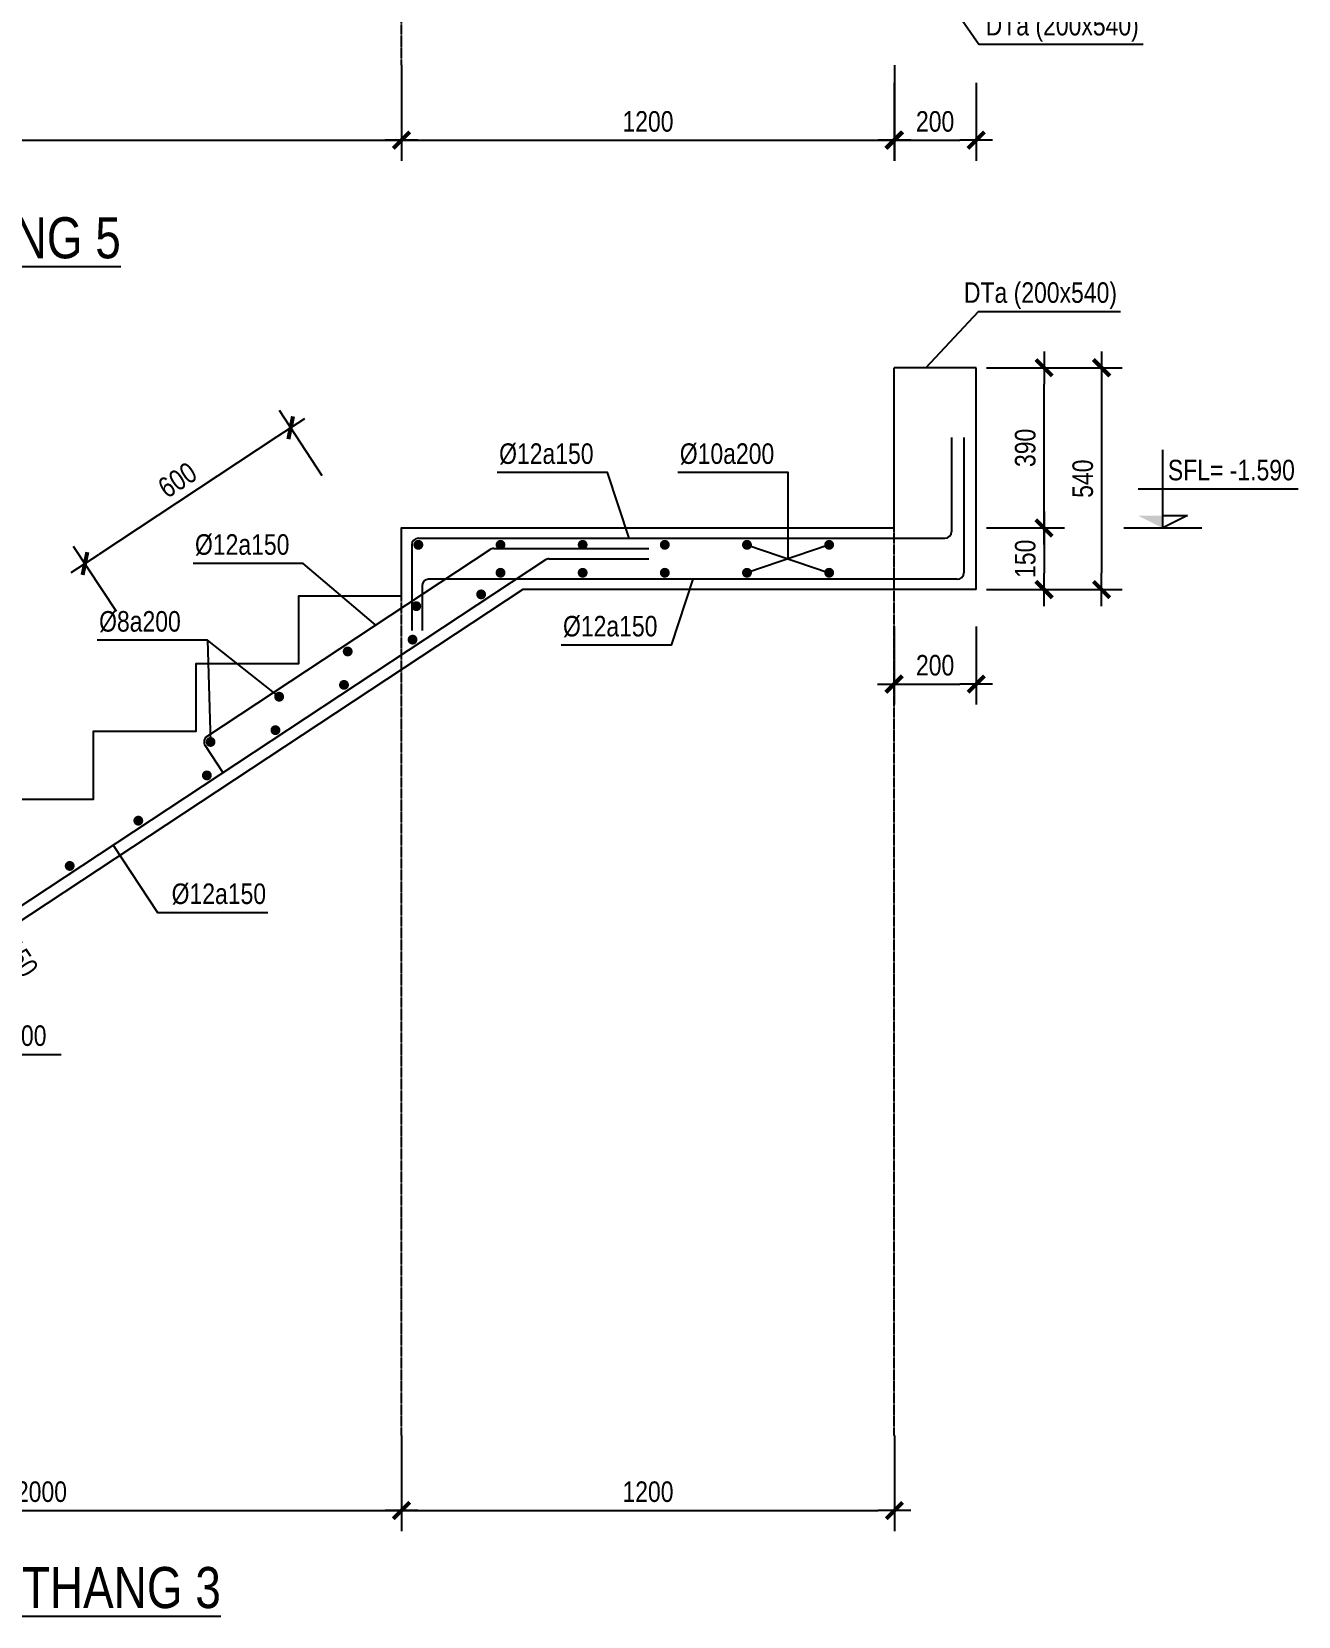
# Model space of a CAD drawing. Header units: millimetres. Extents: x 379264 to 1158416, y -283062 to 356890.
# Drawn here: x 1140773 to 1148482, y -22315 to -12671 of the extents above; entities that cross this region are included whole.
import ezdxf
from ezdxf.enums import TextEntityAlignment as Align

# ---------------------------------------------------------------- set-up
doc = ezdxf.new("R2010")
doc.units = ezdxf.units.MM
doc.linetypes.add('CENTER', pattern=[2, 1.25, -0.25, 0.25, -0.25])
for name, color, linetype in [('01PM. TEXT A', 3, 'Continuous'), ('02PM. TEXT B', 4, 'Continuous'), ('04PM. THIN', 7, 'Continuous'), ('05PM. FRAME', 4, 'Continuous'), ('08PM. SSS X', 6, 'Continuous'), ('11PM. DIM', 2, 'Continuous'), ('12PM. GRID', 8, 'CENTER'), ('CHI TIET THANG SAN VUON$0$Number Step', 94, 'Continuous')]:
    doc.layers.add(name, color=color, linetype=linetype)
doc.styles.add('[PMDC2013]STYLE', font='arial.ttf', dxfattribs={"width": 0.8})
doc.dimstyles.new('20', dxfattribs={"dimtxt": 250, "dimasz": 200, "dimexe": 250, "dimexo": 0, "dimgap": 100, "dimtad": 1, "dimdec": 0, "dimlfac": 0.2, "dimzin": 0, "dimdsep": 46, "dimtxsty": '[PMDC2013]STYLE', "dimblk": 'TICK', "dimcen": 0, "dimdle": 300, "dimclrd": 2, "dimclre": 2, "dimclrt": 4, "dimadec": 0, "dimazin": 0, "dimtfac": 0.004, "dimtdec": 0, "dimtix": 1, "dimtmove": 2, "dimatfit": 3, "dimldrblk": 'TICK', "dimfxl": 1, "dimtvp": 0.8, "dimtolj": 1, "dimtzin": 0, "dimarcsym": 0})

# ---------------------------------------------------------------- blocks, each defined once
blk = doc.blocks.new('TICK')
at = {"color": 0, "linetype": 'ByBlock'}
blk.add_line((1, 0), (-1, 0), dxfattribs=at)
at = {"color": 7, "linetype": 'ByBlock', "const_width": 0.25}
blk.add_lwpolyline([(-0.5, -0.5), (0.5, 0.5)], dxfattribs=at)
blk = doc.blocks.new('*D1348')
at = {"layer": '11PM. DIM', "color": 2, "lineweight": -2, "ltscale": 0.3, "transparency": 16777216}
for p, q in [((727375, -337870), (728189, -337333)), ((728283, -337930), (728090, -337638)), ((727788, -338496), (728602, -337959))]:
    blk.add_line(p, q, dxfattribs=at)
at = {"layer": 'Defpoints', "color": 0, "ltscale": 0.3, "transparency": 16777216}
for p in [(727980, -337471), (727375, -337870), (727788, -338496)]:
    blk.add_point(p, dxfattribs=at)
at = {"layer": '11PM. DIM', "color": 2, "lineweight": -2, "ltscale": 0.3, "transparency": 16777216, "xscale": 200, "yscale": 200, "zscale": 200}
for p, rotation in [((727980, -337471), 123.4248111817702), ((728393, -338097), 303.4248111817702)]:
    blk.add_blockref('TICK', p, dxfattribs=dict(at, rotation=rotation))
at = {"layer": '11PM. DIM', "color": 4, "ltscale": 0.3, "transparency": 16777216, "insert": (728807, -338268), "char_height": 250, "attachment_point": 5, "rotation": 303.4248, "style": '[PMDC2013]STYLE'}
blk.add_mtext('\\A1;150', dxfattribs=at)
blk = doc.blocks.new('*D1349')
at = {"layer": '11PM. DIM', "color": 2, "lineweight": -2, "ltscale": 0.3, "transparency": 16777216}
for p, q in [((732482, -332403), (731959, -331610)), ((731930, -331928), (729760, -333361)), ((729978, -334055), (729455, -333262))]:
    blk.add_line(p, q, dxfattribs=at)
at = {"layer": 'Defpoints', "color": 0, "ltscale": 0.3, "transparency": 16777216}
for p in [(732482, -332403), (729593, -333471), (729978, -334055)]:
    blk.add_point(p, dxfattribs=at)
at = {"layer": '11PM. DIM', "color": 2, "lineweight": -2, "ltscale": 0.3, "transparency": 16777216, "xscale": 200, "yscale": 200, "zscale": 200}
for p, rotation in [((732097, -331818), 33.42481118570959), ((729593, -333471), 213.4248111857095)]:
    blk.add_blockref('TICK', p, dxfattribs=dict(at, rotation=rotation))
at = {"layer": '11PM. DIM', "color": 4, "ltscale": 0.3, "transparency": 16777216, "insert": (730719, -332455), "char_height": 250, "attachment_point": 5, "rotation": 33.4248, "style": '[PMDC2013]STYLE'}
blk.add_mtext('\\A1;600', dxfattribs=at)
blk = doc.blocks.new('*U685')
at = {"const_width": 60}
for points in [[(-30, 0, 1), (30, 0, 1)], [(970, 0, 1), (1030, 0, 1)], [(1970, 0, 1), (2030, 0, 1)], [(2970, 0, 1), (3030, 0, 1)], [(3970, 0, 1), (4030, 0, 1)], [(4970, 0, 1), (5030, 0, 1)], [(5970, 0, 1), (6030, 0, 1)], [(6970, 0, 1), (7030, 0, 1)], [(7970, 0, 1), (8030, 0, 1)], [(8970, 0, 1), (9030, 0, 1)], [(9970, 0, 1), (10030, 0, 1)], [(10970, 0, 1), (11030, 0, 1)], [(11970, 0, 1), (12030, 0, 1)], [(12970, 0, 1), (13030, 0, 1)]]:
    blk.add_lwpolyline(points, format="xyb", close=True, dxfattribs=at)
blk = doc.blocks.new('*U812')
at = {"const_width": 60}
for points in [[(-30, 0, 1), (30, 0, 1)], [(970, 0, 1), (1030, 0, 1)], [(1970, 0, 1), (2030, 0, 1)], [(2970, 0, 1), (3030, 0, 1)]]:
    blk.add_lwpolyline(points, format="xyb", close=True, dxfattribs=at)
blk = doc.blocks.new('*U809')
at = {"const_width": 60}
for points in [[(-4970, 0, -1), (-5030, 0, -1)], [(-3970, 0, -1), (-4030, 0, -1)], [(-2970, 0, -1), (-3030, 0, -1)], [(-1970, 0, -1), (-2030, 0, -1)], [(-970, 0, -1), (-1030, 0, -1)], [(30, 0, -1), (-30, 0, -1)]]:
    blk.add_lwpolyline(points, format="xyb", close=True, dxfattribs=at)
blk = doc.blocks.new('*U811')
at = {"const_width": 60}
for points in [[(-3970, 0, -1), (-4030, 0, -1)], [(-2970, 0, -1), (-3030, 0, -1)], [(-1970, 0, -1), (-2030, 0, -1)], [(-970, 0, -1), (-1030, 0, -1)], [(30, 0, -1), (-30, 0, -1)]]:
    blk.add_lwpolyline(points, format="xyb", close=True, dxfattribs=at)
blk = doc.blocks.new('*D1351')
at = {"layer": '11PM. DIM', "color": 2, "lineweight": -2, "ltscale": 0.3, "transparency": 16777216}
for p, q in [((740567, -333038), (741517, -333038)), ((741267, -333238), (741267, -333588)), ((740567, -333788), (741517, -333788))]:
    blk.add_line(p, q, dxfattribs=at)
at = {"layer": 'Defpoints', "color": 0, "ltscale": 0.3, "transparency": 16777216}
for p in [(740567, -333038), (740567, -333788), (741267, -333788)]:
    blk.add_point(p, dxfattribs=at)
at = {"layer": '11PM. DIM', "color": 2, "lineweight": -2, "ltscale": 0.3, "transparency": 16777216, "xscale": 200, "yscale": 200, "zscale": 200}
for p, rotation in [((741267, -333038), 90), ((741267, -333788), 270)]:
    blk.add_blockref('TICK', p, dxfattribs=dict(at, rotation=rotation))
at = {"layer": '11PM. DIM', "color": 4, "ltscale": 0.3, "transparency": 16777216, "insert": (741039, -333413), "char_height": 250, "attachment_point": 5, "rotation": 90, "style": '[PMDC2013]STYLE'}
blk.add_mtext('\\A1;150', dxfattribs=at)
blk = doc.blocks.new('*D1352')
at = {"layer": '11PM. DIM', "color": 2, "lineweight": -2, "ltscale": 0.3, "transparency": 16777216}
for p, q in [((740567, -331088), (741517, -331088)), ((741267, -332838), (741267, -331288)), ((740567, -333038), (741517, -333038))]:
    blk.add_line(p, q, dxfattribs=at)
at = {"layer": 'Defpoints', "color": 0, "ltscale": 0.3, "transparency": 16777216}
for p in [(740567, -331088), (741267, -331088), (740567, -333038)]:
    blk.add_point(p, dxfattribs=at)
at = {"layer": '11PM. DIM', "color": 2, "lineweight": -2, "ltscale": 0.3, "transparency": 16777216, "xscale": 200, "yscale": 200, "zscale": 200}
for p, rotation in [((741267, -331088), 90), ((741267, -333038), 270)]:
    blk.add_blockref('TICK', p, dxfattribs=dict(at, rotation=rotation))
at = {"layer": '11PM. DIM', "color": 4, "ltscale": 0.3, "transparency": 16777216, "insert": (741039, -332063), "char_height": 250, "attachment_point": 5, "rotation": 90, "style": '[PMDC2013]STYLE'}
blk.add_mtext('\\A1;390', dxfattribs=at)
blk = doc.blocks.new('*D1353')
at = {"layer": '11PM. DIM', "color": 2, "lineweight": -2, "ltscale": 0.3, "transparency": 16777216}
for p, q in [((741267, -331088), (742217, -331088)), ((741967, -331288), (741967, -333588)), ((741267, -333788), (742217, -333788))]:
    blk.add_line(p, q, dxfattribs=at)
at = {"layer": 'Defpoints', "color": 0, "ltscale": 0.3, "transparency": 16777216}
for p in [(741267, -331088), (741267, -333788), (741967, -333788)]:
    blk.add_point(p, dxfattribs=at)
at = {"layer": '11PM. DIM', "color": 2, "lineweight": -2, "ltscale": 0.3, "transparency": 16777216, "xscale": 200, "yscale": 200, "zscale": 200}
for p, rotation in [((741967, -331088), 90), ((741967, -333788), 270)]:
    blk.add_blockref('TICK', p, dxfattribs=dict(at, rotation=rotation))
at = {"layer": '11PM. DIM', "color": 4, "ltscale": 0.3, "transparency": 16777216, "insert": (741739, -332438), "char_height": 250, "attachment_point": 5, "rotation": 90, "style": '[PMDC2013]STYLE'}
blk.add_mtext('\\A1;540', dxfattribs=at)
blk = doc.blocks.new('*D1354')
at = {"layer": '11PM. DIM', "color": 2, "lineweight": -2, "ltscale": 0.3, "transparency": 16777216}
for p, q in [((739441, -334238), (739441, -335188)), ((740441, -334238), (740441, -335188)), ((739641, -334938), (740241, -334938))]:
    blk.add_line(p, q, dxfattribs=at)
at = {"layer": 'Defpoints', "color": 0, "ltscale": 0.3, "transparency": 16777216}
for p in [(739441, -334238), (740441, -334238), (740441, -334938)]:
    blk.add_point(p, dxfattribs=at)
at = {"layer": '11PM. DIM', "color": 2, "lineweight": -2, "ltscale": 0.3, "transparency": 16777216, "xscale": 200, "yscale": 200, "zscale": 200, "rotation": 180}
blk.add_blockref('TICK', (739441, -334938), dxfattribs=at)
at = {"layer": '11PM. DIM', "color": 2, "lineweight": -2, "ltscale": 0.3, "transparency": 16777216, "xscale": 200, "yscale": 200, "zscale": 200}
blk.add_blockref('TICK', (740441, -334938), dxfattribs=at)
at = {"layer": '11PM. DIM', "color": 4, "ltscale": 0.3, "transparency": 16777216, "insert": (739941, -334710), "char_height": 250, "attachment_point": 5, "style": '[PMDC2013]STYLE'}
blk.add_mtext('\\A1;200', dxfattribs=at)
blk = doc.blocks.new('*U1185')
at = {"layer": '04PM. THIN'}
for p, q in [((0, 0), (0, 950)), ((-300, 475), (1650, 475)), ((0, 150), (300, 150)), ((300, 150), (0, 0))]:
    blk.add_line(p, q, dxfattribs=at)
at = {"layer": '04PM. THIN', "linetype": 'ByBlock'}
blk.add_line((-475, 0), (475, 0), dxfattribs=at)
at = {"layer": '04PM. THIN'}
blk.add_solid([(0, 0), (0, 150), (-300, 150)], dxfattribs=at)
blk = doc.blocks.new('*D1355')
at = {"layer": '11PM. DIM', "color": 2, "lineweight": -2, "ltscale": 0.3, "transparency": 16777216}
for p, q in [((723446, -344083), (723446, -345248)), ((733446, -344083), (733446, -345248)), ((723646, -344998), (733246, -344998))]:
    blk.add_line(p, q, dxfattribs=at)
at = {"layer": 'Defpoints', "color": 0, "ltscale": 0.3, "transparency": 16777216}
for p in [(723446, -344083), (733446, -344083), (733446, -344998)]:
    blk.add_point(p, dxfattribs=at)
at = {"layer": '11PM. DIM', "color": 2, "lineweight": -2, "ltscale": 0.3, "transparency": 16777216, "xscale": 200, "yscale": 200, "zscale": 200, "rotation": 180}
blk.add_blockref('TICK', (723446, -344998), dxfattribs=at)
at = {"layer": '11PM. DIM', "color": 2, "lineweight": -2, "ltscale": 0.3, "transparency": 16777216, "xscale": 200, "yscale": 200, "zscale": 200}
blk.add_blockref('TICK', (733446, -344998), dxfattribs=at)
at = {"layer": '11PM. DIM', "color": 4, "ltscale": 0.3, "transparency": 16777216, "insert": (728446, -344770), "char_height": 250, "attachment_point": 5, "style": '[PMDC2013]STYLE'}
blk.add_mtext('\\A1;250 x 8 = 2000', dxfattribs=at)
blk = doc.blocks.new('*D1356')
at = {"layer": '11PM. DIM', "color": 2, "lineweight": -2, "ltscale": 0.3, "transparency": 16777216}
for p, q in [((733446, -344083), (733446, -345248)), ((739446, -344083), (739446, -345248)), ((733646, -344998), (739246, -344998))]:
    blk.add_line(p, q, dxfattribs=at)
at = {"layer": 'Defpoints', "color": 0, "ltscale": 0.3, "transparency": 16777216}
for p in [(733446, -344083), (739446, -344083), (739446, -344998)]:
    blk.add_point(p, dxfattribs=at)
at = {"layer": '11PM. DIM', "color": 2, "lineweight": -2, "ltscale": 0.3, "transparency": 16777216, "xscale": 200, "yscale": 200, "zscale": 200, "rotation": 180}
blk.add_blockref('TICK', (733446, -344998), dxfattribs=at)
at = {"layer": '11PM. DIM', "color": 2, "lineweight": -2, "ltscale": 0.3, "transparency": 16777216, "xscale": 200, "yscale": 200, "zscale": 200}
blk.add_blockref('TICK', (739446, -344998), dxfattribs=at)
at = {"layer": '11PM. DIM', "color": 4, "ltscale": 0.3, "transparency": 16777216, "insert": (736446, -344770), "char_height": 250, "attachment_point": 5, "style": '[PMDC2013]STYLE'}
blk.add_mtext('\\A1;1200', dxfattribs=at)
blk = doc.blocks.new('*D1364')
at = {"layer": '11PM. DIM', "color": 2, "lineweight": -2, "ltscale": 0.3, "transparency": 16777216}
for p, q in [((739441, -327618), (739441, -328568)), ((740441, -327618), (740441, -328568)), ((739641, -328318), (740241, -328318))]:
    blk.add_line(p, q, dxfattribs=at)
at = {"layer": 'Defpoints', "color": 0, "ltscale": 0.3, "transparency": 16777216}
for p in [(739441, -327618), (740441, -327618), (740441, -328318)]:
    blk.add_point(p, dxfattribs=at)
at = {"layer": '11PM. DIM', "color": 2, "lineweight": -2, "ltscale": 0.3, "transparency": 16777216, "xscale": 200, "yscale": 200, "zscale": 200, "rotation": 180}
blk.add_blockref('TICK', (739441, -328318), dxfattribs=at)
at = {"layer": '11PM. DIM', "color": 2, "lineweight": -2, "ltscale": 0.3, "transparency": 16777216, "xscale": 200, "yscale": 200, "zscale": 200}
blk.add_blockref('TICK', (740441, -328318), dxfattribs=at)
at = {"layer": '11PM. DIM', "color": 4, "ltscale": 0.3, "transparency": 16777216, "insert": (739941, -328091), "char_height": 250, "attachment_point": 5, "style": '[PMDC2013]STYLE'}
blk.add_mtext('\\A1;200', dxfattribs=at)
blk = doc.blocks.new('*D1365')
at = {"layer": '11PM. DIM', "color": 2, "lineweight": -2, "ltscale": 0.3, "transparency": 16777216}
for p, q in [((720946, -327403), (720946, -328568)), ((733446, -327403), (733446, -328568)), ((721146, -328318), (733246, -328318))]:
    blk.add_line(p, q, dxfattribs=at)
at = {"layer": 'Defpoints', "color": 0, "ltscale": 0.3, "transparency": 16777216}
for p in [(720946, -327403), (733446, -327403), (733446, -328318)]:
    blk.add_point(p, dxfattribs=at)
at = {"layer": '11PM. DIM', "color": 2, "lineweight": -2, "ltscale": 0.3, "transparency": 16777216, "xscale": 200, "yscale": 200, "zscale": 200, "rotation": 180}
blk.add_blockref('TICK', (720946, -328318), dxfattribs=at)
at = {"layer": '11PM. DIM', "color": 2, "lineweight": -2, "ltscale": 0.3, "transparency": 16777216, "xscale": 200, "yscale": 200, "zscale": 200}
blk.add_blockref('TICK', (733446, -328318), dxfattribs=at)
at = {"layer": '11PM. DIM', "color": 4, "ltscale": 0.3, "transparency": 16777216, "insert": (727196, -328091), "char_height": 250, "attachment_point": 5, "style": '[PMDC2013]STYLE'}
blk.add_mtext('\\A1;250 x 10 = 2500', dxfattribs=at)
blk = doc.blocks.new('*D1366')
at = {"layer": '11PM. DIM', "color": 2, "lineweight": -2, "ltscale": 0.3, "transparency": 16777216}
for p, q in [((733446, -327403), (733446, -328568)), ((739446, -327403), (739446, -328568)), ((733646, -328318), (739246, -328318))]:
    blk.add_line(p, q, dxfattribs=at)
at = {"layer": 'Defpoints', "color": 0, "ltscale": 0.3, "transparency": 16777216}
for p in [(733446, -327403), (739446, -327403), (739446, -328318)]:
    blk.add_point(p, dxfattribs=at)
at = {"layer": '11PM. DIM', "color": 2, "lineweight": -2, "ltscale": 0.3, "transparency": 16777216, "xscale": 200, "yscale": 200, "zscale": 200, "rotation": 180}
blk.add_blockref('TICK', (733446, -328318), dxfattribs=at)
at = {"layer": '11PM. DIM', "color": 2, "lineweight": -2, "ltscale": 0.3, "transparency": 16777216, "xscale": 200, "yscale": 200, "zscale": 200}
blk.add_blockref('TICK', (739446, -328318), dxfattribs=at)
at = {"layer": '11PM. DIM', "color": 4, "ltscale": 0.3, "transparency": 16777216, "insert": (736446, -328091), "char_height": 250, "attachment_point": 5, "style": '[PMDC2013]STYLE'}
blk.add_mtext('\\A1;1200', dxfattribs=at)
blk = doc.blocks.new('A$C0E161157')
at = {"layer": '04PM. THIN'}
for p, q in [((4205, -205), (5205, -545)), ((5205, -205), (4205, -545)), ((-2363.2, -1366.5), (-2324.1, -2604.6))]:
    blk.add_line(p, q, dxfattribs=at)
at = {"layer": '04PM. THIN', "flags": 128}
for points in [[(6383.3, 1950), (7021.8, 2635.6), (8751.7, 2635.6)], [(2770.2, -125), (2505.9, 675), (1164.5, 675)], [(4705, -375), (4705, 675), (3363.6, 675)], [(-312.6, -1181.1), (-1196.1, -431), (-2537.5, -431)], [(3547.7, -625), (3283.4, -1425), (1942, -1425)], [(-1489.5, -2053.7), (-2363.2, -1366.5), (-3704.6, -1366.5)], [(-3510.4, -3860.7), (-2968.3, -4682.1), (-1626.9, -4682.1)], [(-6530.5, -5758.2), (-5485.6, -6409.2), (-4144.2, -6409.2)]]:
    blk.add_lwpolyline(points, dxfattribs=at)
at = {"layer": '05PM. FRAME', "ltscale": 0.25}
for p, q in [((6995, 1950), (5995, 1950)), ((6995, -750), (6995, 1950)), ((1475.2, -750), (-10532.4, -8675)), ((6995, -750), (1475.2, -750))]:
    blk.add_line(p, q, dxfattribs=at)
for points in [[(5995, 0), (5995, 1950)], [(-10000, -7425), (-10000, -7425), (-10000, -6600), (-8750, -6600), (-8750, -5775), (-7500, -5775), (-7500, -4950), (-6250, -4950), (-6250, -4125), (-5000, -4125), (-5000, -3300), (-3750, -3300), (-3750, -2475), (-2500, -2475), (-2500, -1650), (-1250, -1650), (-1250, -825), (0, -825), (0, 0), (5995, 0)]]:
    blk.add_lwpolyline(points, dxfattribs=at)
at = {"layer": '08PM. SSS X', "ltscale": 400}
for p, q in [((6695, 1100), (6695, -45)), ((6845, 1100), (6845, -545)), ((205, -125), (6615, -125)), ((-2368.2, -2537.8), (1078.1, -263.2)), ((125, -205), (125, -1247.4)), ((1122.2, -250), (3011.9, -250)), ((1795.1, -375), (3011.9, -375)), ((1751, -388.2), (-10595.3, -8536.8)), ((250, -705), (250, -1247.4)), ((6765, -625), (330, -625)), ((-2390.9, -2648.6), (-2173.3, -2978.3))]:
    blk.add_line(p, q, dxfattribs=at)
for centre, start, end in [((205, -205), 90, 180), ((6615, -45), 270, 0), ((1122.2, -330), 90, 123.42481), ((1795.1, -455), 90, 123.42481), ((6765, -545), 270, 0), ((330, -705), 90, 180), ((-2324.1, -2604.6), 123.42481, 213.42481)]:
    blk.add_arc(centre, 80, start, end, dxfattribs=at)
at = {"layer": '12PM. GRID', "ltscale": 3}
for p, q in [((5995, -11044.8), (5995, 1950)), ((0, -11044.8), (0, 0))]:
    blk.add_line(p, q, dxfattribs=at)
at = {"layer": '02PM. TEXT B', "ltscale": 500}
blk.add_blockref('*U1185', (9265.7, 0), dxfattribs=at)
at = {"layer": '04PM. THIN', "xscale": -1}
blk.add_blockref('*U809', (205, -205), dxfattribs=at)
at = {"layer": '04PM. THIN', "rotation": 180}
blk.add_blockref('*U811', (1205, -545), dxfattribs=at)
at = {"layer": '04PM. THIN', "xscale": -1}
for name, p, rotation in [('*U685', (-9880.8, -7969.4), 213.4248111825855), ('*U812', (-2324.1, -2604.6), 213.4248111826163)]:
    blk.add_blockref(name, p, dxfattribs=dict(at, rotation=rotation))
at = {"layer": '01PM. TEXT A', "style": '[PMDC2013]STYLE', "width": 0.8}
blk.add_text('%%UCHI TIẾT VẾ THANG 3', height=500, dxfattribs=at).set_placement((-5101.5, -13147.2), align=Align.CENTER)
at = {"layer": '02PM. TEXT B', "color": 4, "style": '[PMDC2013]STYLE', "width": 0.8}
for s, p in [('DTa (200x540)', (6845.5, 2740.6)), ('%%C12a150', (1188.2, 780)), ('%%C10a200', (3387.3, 780)), ('%%C12a150', (-2513.8, -326)), ('%%C8a200', (-3680.9, -1261.5)), ('%%C12a150', (1965.7, -1320)), ('%%C12a150', (-2798.2, -4577.1)), ('%%C8a200', (-5315.6, -6304.2))]:
    blk.add_text(s, height=250, dxfattribs=at).set_placement(p)
at = {"layer": '02PM. TEXT B', "ltscale": 500, "style": '[PMDC2013]STYLE', "width": 0.8}
blk.add_text('SFL= -1.590', height=250, dxfattribs=at).set_placement((9328.2, 705, 0), align=Align.MIDDLE_LEFT)
at = {"layer": '11PM. DIM', "ltscale": 0.3}
for base, p1, p2, angle, picture, middle in [((7820.5, 1950), (7120.5, 0), (7120.5, 1950), 90, '*D1352', (7592.8, 975)), ((8520.5, -750), (7820.5, 1950), (7820.5, -750), 270, '*D1353', (8292.9, 600)), ((-3853.4, -432.7), (-964, 635.6), (-3467.8, -1017), 213.42481, '*D1349', (-2726.9, 583.5)), ((7820.5, -750), (7120.5, 0), (7120.5, -750), 270, '*D1351', (7592.9, -375))]:
    dim = blk.add_linear_dim(base=base, p1=p1, p2=p2, angle=angle, dimstyle='20', override={"dimtxsty": '[PMDC2013]STYLE'}, dxfattribs=at)
    dim.commit()
    dim.dimension.update_dxf_attribs({"geometry": picture, "text_midpoint": middle, "insert": (-733446.1, 333038.1)})
dim = blk.add_linear_dim(base=(6995, -1899.7), p1=(5995, -1199.7), p2=(6995, -1199.7), dimstyle='20', override={"dimtxsty": '[PMDC2013]STYLE'}, dxfattribs=at)
dim.commit()
dim.dimension.update_dxf_attribs({"geometry": '*D1354', "text_midpoint": (6495, -1672.1), "insert": (-733446.1, 333038.1)})
dim = blk.add_linear_dim(base=(-5465.9, -4432.5), p1=(-5657.9, -5457.8), p2=(-6071, -4831.9), angle=123.42481, dimstyle='20', dxfattribs=at)
dim.commit()
dim.dimension.update_dxf_attribs({"geometry": '*D1348', "text_midpoint": (-4638.8, -5230.2), "dimtype": 128, "insert": (-733446.1, 333038.1)})
dim = blk.add_linear_dim(base=(0, -11959.9), p1=(-10000, -11044.8), p2=(0, -11044.8), angle=180, text='250 x 8 = <>', dimstyle='20', dxfattribs=at)
dim.commit()
dim.dimension.update_dxf_attribs({"geometry": '*D1355', "text_midpoint": (-5000, -11732.2), "insert": (-733446.1, 333038.1)})
dim = blk.add_linear_dim(base=(6000, -11959.9), p1=(0, -11044.8), p2=(6000, -11044.8), angle=180, dimstyle='20', dxfattribs=at)
dim.commit()
dim.dimension.update_dxf_attribs({"geometry": '*D1356', "text_midpoint": (3000, -11732.2), "insert": (-733446.1, 333038.1)})
blk = doc.blocks.new('A$C39354B88')
at = {"layer": '04PM. THIN', "flags": 128}
blk.add_lwpolyline([(-611.7, -2700), (26.8, -3620.6), (2025.9, -3620.6)], dxfattribs=at)
at = {"layer": '12PM. GRID', "ltscale": 3}
blk.add_line((-7000, -3876.1), (-7000, 0), dxfattribs=at)
at = {"layer": '01PM. TEXT A', "style": '[PMDC2013]STYLE', "width": 0.8}
blk.add_text('%%UCHI TIẾT VẾ THANG 5', height=500, dxfattribs=at).set_placement((-13318.9, -6228.5), align=Align.CENTER)
at = {"layer": '02PM. TEXT B', "color": 4, "style": '[PMDC2013]STYLE', "width": 0.8}
blk.add_text('DTa (200x540)', height=250, dxfattribs=at).set_placement((110.5, -3515.6))
at = {"layer": '11PM. DIM', "ltscale": 0.3}
dim = blk.add_linear_dim(base=(-7000, -4791.2), p1=(-19500, -3876.1), p2=(-7000, -3876.1), angle=180, text='250 x 10 = <>', dimstyle='20', dxfattribs=at)
dim.commit()
dim.dimension.update_dxf_attribs({"geometry": '*D1365', "text_midpoint": (-13250, -4563.5), "insert": (-740446.1, 323527.3)})
dim = blk.add_linear_dim(base=(-1000, -4791.2), p1=(-7000, -3876.1), p2=(-1000, -3876.1), angle=180, dimstyle='20', dxfattribs=at)
dim.commit()
dim.dimension.update_dxf_attribs({"geometry": '*D1366', "text_midpoint": (-4000, -4563.5), "insert": (-740446.1, 323527.3)})
dim = blk.add_linear_dim(base=(-5, -4791.2), p1=(-1005, -4091.2), p2=(-5, -4091.2), dimstyle='20', override={"dimtxsty": '[PMDC2013]STYLE'}, dxfattribs=at)
dim.commit()
dim.dimension.update_dxf_attribs({"geometry": '*D1364', "text_midpoint": (-505, -4563.5), "insert": (-740446.1, 323527.3)})

msp = doc.modelspace()

# ---------------------------------------------------------------- block references
at = {"layer": 'CHI TIET THANG SAN VUON$0$Number Step', "xscale": 0.5, "yscale": 0.5, "zscale": 0.5}
for name, p in [('A$C39354B88', (1146524, -10936.47)), ('A$C0E161157', (1143024.01, -15691.87))]:
    msp.add_blockref(name, p, dxfattribs=at)

doc.saveas('drawing.dxf')
